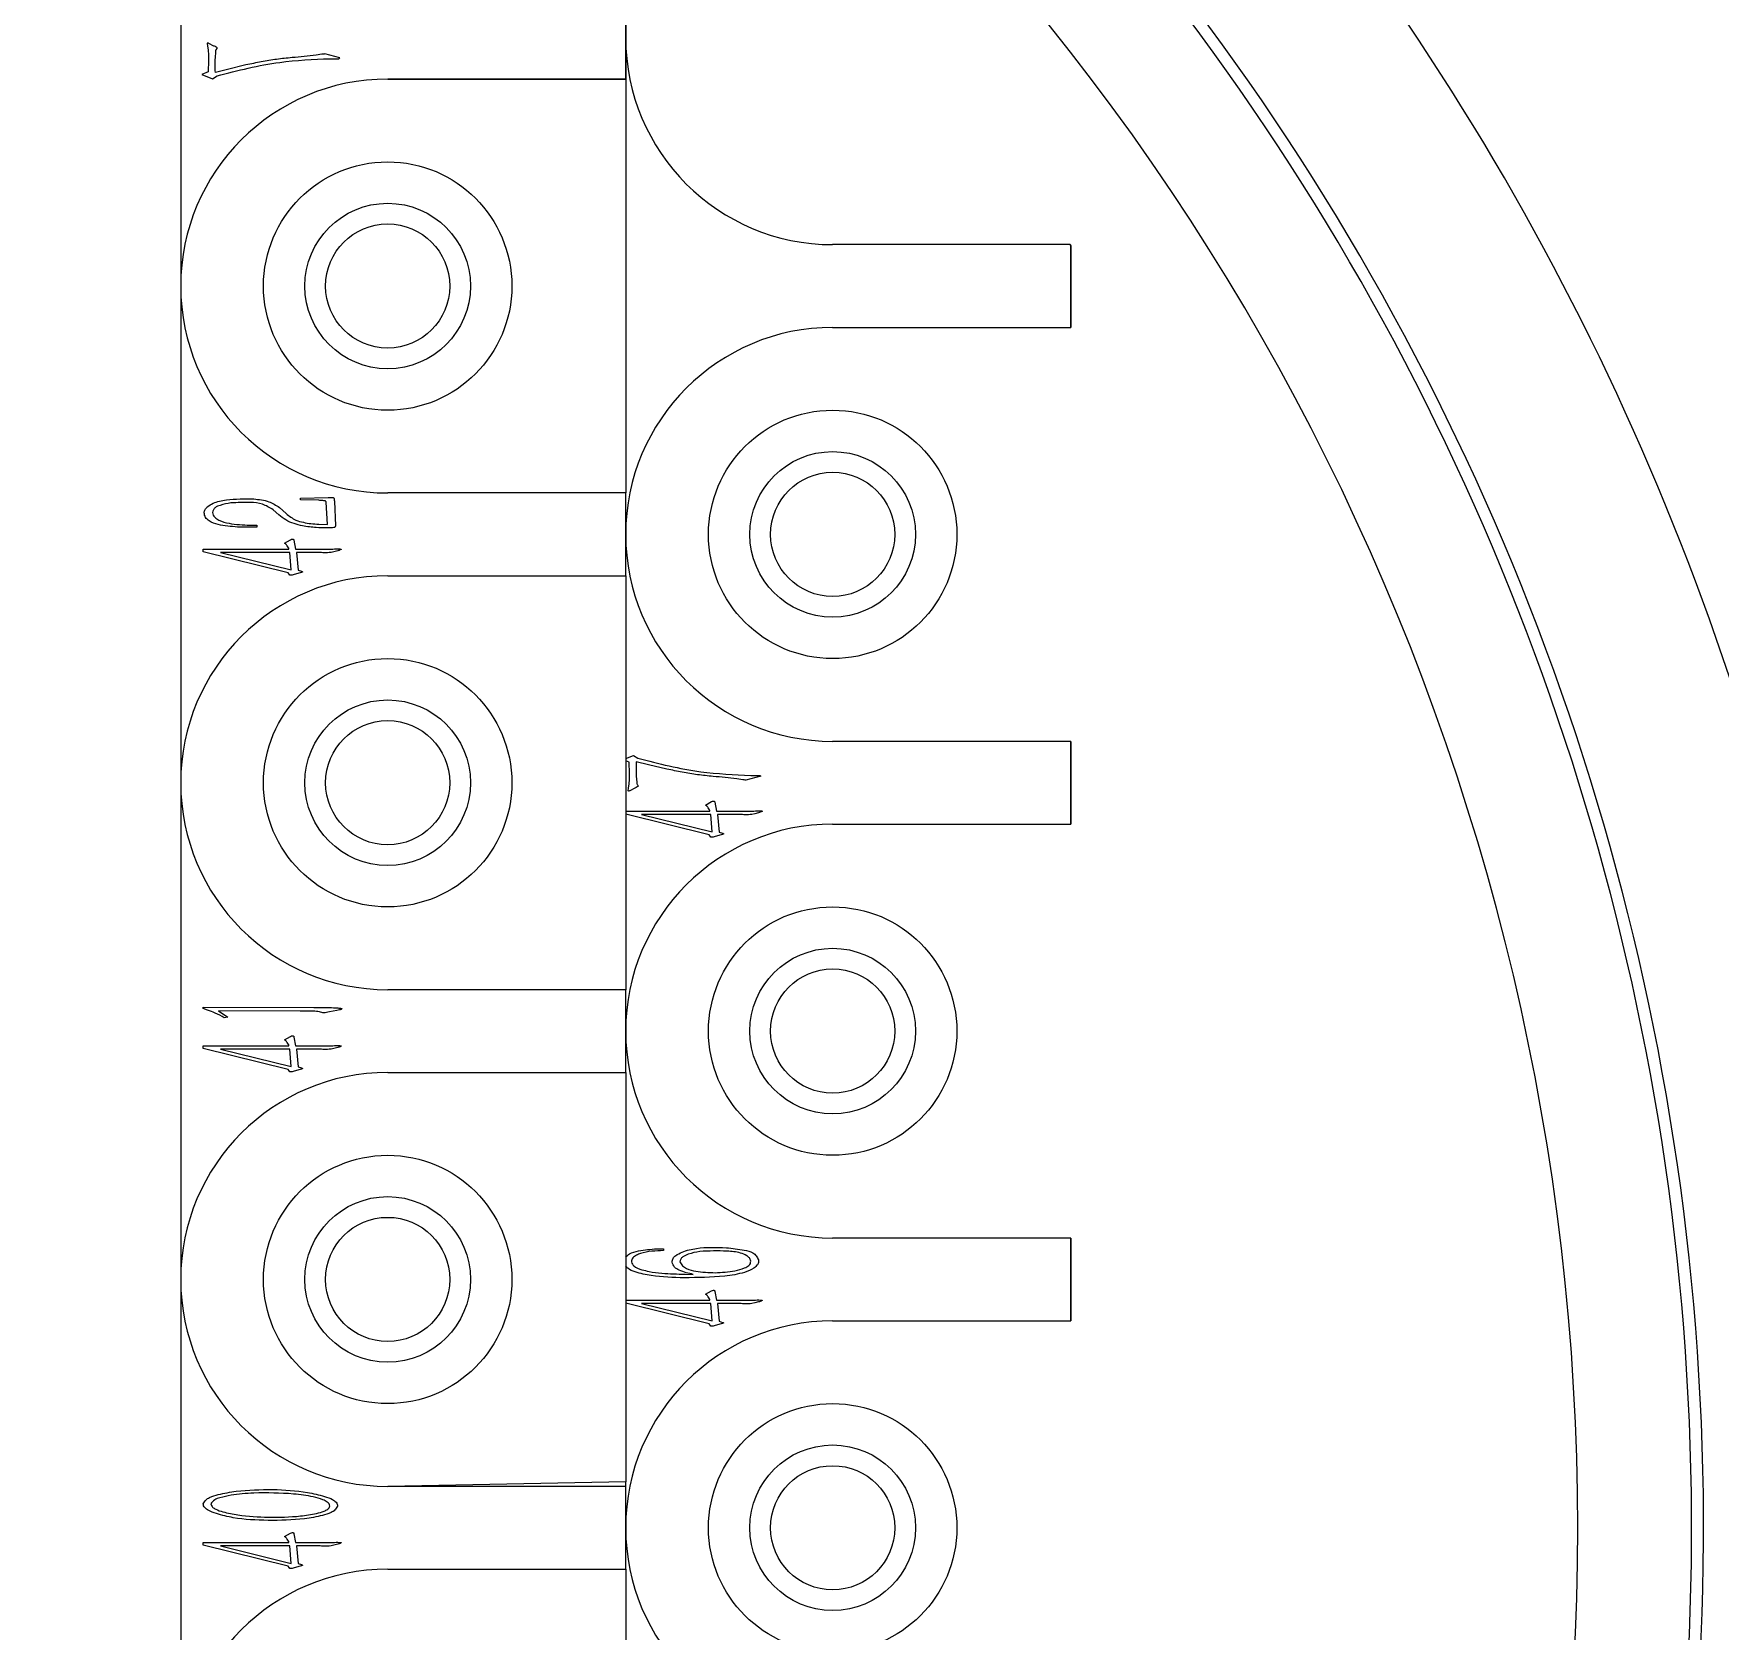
# Model space of a CAD drawing. Header units: millimetres. Extents: x 6533 to 7793, y 6972 to 7863.
# Drawn here: x 7496.5 to 7537.25, y 7525.79 to 7564.39 of the extents above; entities that cross this region are included whole.
import ezdxf

# ---------------------------------------------------------------- set-up
doc = ezdxf.new("R2010")
doc.units = ezdxf.units.MM
doc.layers.add('标注', color=3, linetype='Continuous', lineweight=13)

msp = doc.modelspace()

# ---------------------------------------------------------------- linework, layer by layer
at = {"color": 7, "linetype": 'Continuous', "lineweight": 25}
for p, q in [((7510.805, 7565.292), (7510.805, 7563.292)), ((7510.805, 7563.292), (7510.805, 7565.292)), ((7500.695, 7564.154), (7500.706, 7564.094)), ((7500.706, 7564.094), (7500.716, 7563.989)), ((7500.857, 7564.091), (7500.736, 7564.154)), ((7500.912, 7564.001), (7500.933, 7564.031)), ((7500.726, 7563.737), (7500.716, 7563.469)), ((7500.892, 7563.802), (7500.902, 7563.947)), ((7501.632, 7563.635), (7501.184, 7563.526)), ((7503.465, 7563.89), (7503.324, 7563.866)), ((7503.897, 7563.806), (7503.54, 7563.902)), ((7503.661, 7563.784), (7503.877, 7563.784)), ((7503.877, 7563.784), (7503.897, 7563.806)), ((7500.716, 7563.469), (7500.565, 7563.406)), ((7500.565, 7563.406), (7500.821, 7563.301)), ((7500.821, 7563.301), (7500.933, 7563.373)), ((7501.184, 7563.526), (7500.892, 7563.454)), ((7510.805, 7563.292), (7505.055, 7563.292)), ((7505.055, 7563.292), (7510.805, 7563.292)), ((7510.805, 7563.292), (7510.805, 7553.292)), ((7521.543, 7559.292), (7515.805, 7559.292)), ((7521.555, 7559.275), (7521.555, 7557.292)), ((7521.555, 7557.292), (7521.555, 7559.273)), ((7515.805, 7557.292), (7521.555, 7557.292)), ((7502.951, 7553.168), (7503.615, 7553.183)), ((7502.951, 7553.126), (7502.951, 7553.168)), ((7503.389, 7553.115), (7502.951, 7553.126)), ((7503.6, 7552.531), (7503.57, 7553.069)), ((7503.767, 7553.093), (7503.792, 7552.496)), ((7510.805, 7553.292), (7505.055, 7553.292)), ((7510.805, 7551.292), (7510.805, 7553.292)), ((7502.423, 7552.762), (7502.291, 7552.886)), ((7502.443, 7552.943), (7502.599, 7552.796)), ((7501.728, 7552.516), (7501.894, 7552.513)), ((7501.894, 7552.513), (7501.894, 7552.469)), ((7502.564, 7552.079), (7502.709, 7552.164)), ((7502.79, 7552.149), (7502.83, 7551.938)), ((7503.389, 7552.537), (7503.6, 7552.531)), ((7500.595, 7551.872), (7500.595, 7551.938)), ((7500.595, 7551.938), (7502.669, 7551.938)), ((7502.649, 7551.365), (7500.595, 7551.872)), ((7501.018, 7551.857), (7502.725, 7551.433)), ((7502.689, 7551.857), (7501.018, 7551.857)), ((7502.593, 7552.058), (7502.564, 7552.079)), ((7502.659, 7551.968), (7502.629, 7552.014)), ((7502.725, 7551.433), (7502.689, 7551.857)), ((7502.83, 7551.938), (7503.732, 7551.938)), ((7503.389, 7551.857), (7502.855, 7551.854)), ((7502.855, 7551.854), (7502.895, 7551.431)), ((7503.756, 7551.869), (7503.686, 7551.854)), ((7503.847, 7551.897), (7503.756, 7551.869)), ((7502.679, 7551.331), (7502.649, 7551.365)), ((7502.689, 7551.307), (7502.679, 7551.331)), ((7502.966, 7551.371), (7502.775, 7551.313)), ((7502.895, 7551.431), (7502.971, 7551.401)), ((7505.055, 7551.292), (7510.805, 7551.292)), ((7510.805, 7551.292), (7510.805, 7541.292)), ((7521.555, 7547.292), (7515.805, 7547.292)), ((7521.555, 7547.292), (7521.555, 7545.292)), ((7521.555, 7545.292), (7521.555, 7547.292)), ((7510.805, 7546.877), (7510.991, 7546.953)), ((7510.991, 7546.953), (7511.102, 7546.882)), ((7510.885, 7546.785), (7510.805, 7546.819)), ((7510.896, 7546.518), (7510.885, 7546.785)), ((7511.354, 7546.728), (7511.062, 7546.8)), ((7511.062, 7546.452), (7511.072, 7546.307)), ((7511.802, 7546.62), (7511.354, 7546.728)), ((7514.067, 7546.448), (7513.71, 7546.353)), ((7513.831, 7546.47), (7514.047, 7546.47)), ((7514.047, 7546.47), (7514.067, 7546.448)), ((7510.865, 7546.1), (7510.876, 7546.16)), ((7510.876, 7546.16), (7510.885, 7546.266)), ((7511.026, 7546.163), (7510.906, 7546.1)), ((7511.082, 7546.254), (7511.102, 7546.223)), ((7513.634, 7546.365), (7513.493, 7546.389)), ((7512.733, 7545.75), (7512.879, 7545.835)), ((7512.763, 7545.729), (7512.733, 7545.75)), ((7512.829, 7545.639), (7512.798, 7545.685)), ((7512.959, 7545.82), (7513, 7545.609)), ((7510.805, 7545.609), (7512.839, 7545.609)), ((7512.818, 7545.036), (7510.805, 7545.533)), ((7511.187, 7545.528), (7512.895, 7545.104)), ((7512.859, 7545.528), (7511.187, 7545.528)), ((7512.895, 7545.104), (7512.859, 7545.528)), ((7513, 7545.609), (7513.901, 7545.609)), ((7513.559, 7545.528), (7513.025, 7545.525)), ((7513.025, 7545.525), (7513.065, 7545.101)), ((7513.926, 7545.54), (7513.856, 7545.525)), ((7514.017, 7545.568), (7513.926, 7545.54)), ((7515.805, 7545.292), (7521.555, 7545.292)), ((7512.849, 7545.002), (7512.818, 7545.036)), ((7512.859, 7544.978), (7512.849, 7545.002)), ((7513.136, 7545.042), (7512.945, 7544.984)), ((7513.065, 7545.101), (7513.141, 7545.072)), ((7510.805, 7541.292), (7505.055, 7541.292)), ((7510.805, 7539.292), (7510.805, 7541.292)), ((7500.595, 7540.835), (7500.595, 7540.868)), ((7500.595, 7540.868), (7503.268, 7540.865)), ((7500.706, 7540.799), (7500.595, 7540.835)), ((7502.941, 7540.777), (7500.968, 7540.781)), ((7500.968, 7540.781), (7501.194, 7540.625)), ((7503.827, 7540.79), (7503.646, 7540.757)), ((7503.893, 7540.805), (7503.827, 7540.79)), ((7501.194, 7540.625), (7501.109, 7540.613)), ((7500.595, 7539.872), (7500.595, 7539.938)), ((7500.595, 7539.938), (7502.669, 7539.938)), ((7502.564, 7540.079), (7502.709, 7540.164)), ((7502.593, 7540.058), (7502.564, 7540.079)), ((7502.659, 7539.968), (7502.629, 7540.014)), ((7502.79, 7540.149), (7502.83, 7539.938)), ((7502.83, 7539.938), (7503.732, 7539.938)), ((7502.649, 7539.365), (7500.595, 7539.872)), ((7501.018, 7539.857), (7502.725, 7539.433)), ((7502.689, 7539.857), (7501.018, 7539.857)), ((7502.725, 7539.433), (7502.689, 7539.857)), ((7503.389, 7539.857), (7502.855, 7539.854)), ((7502.855, 7539.854), (7502.895, 7539.431)), ((7503.756, 7539.869), (7503.686, 7539.854)), ((7503.847, 7539.897), (7503.756, 7539.869)), ((7502.679, 7539.331), (7502.649, 7539.365)), ((7502.689, 7539.307), (7502.679, 7539.331)), ((7502.966, 7539.371), (7502.775, 7539.313)), ((7502.895, 7539.431), (7502.971, 7539.401)), ((7505.055, 7539.292), (7510.805, 7539.292)), ((7510.805, 7539.292), (7510.805, 7529.399)), ((7511.56, 7535.031), (7511.721, 7535.031)), ((7511.721, 7535.031), (7511.721, 7534.99)), ((7521.555, 7535.292), (7515.805, 7535.292)), ((7521.555, 7535.292), (7521.555, 7533.292)), ((7521.555, 7533.292), (7521.555, 7535.292)), ((7512.24, 7534.418), (7512.436, 7534.415)), ((7512.733, 7533.934), (7512.879, 7534.018)), ((7512.763, 7533.913), (7512.733, 7533.934)), ((7512.829, 7533.822), (7512.798, 7533.868)), ((7512.959, 7534.003), (7513, 7533.793)), ((7510.805, 7533.793), (7512.839, 7533.793)), ((7512.818, 7533.219), (7510.805, 7533.716)), ((7511.187, 7533.711), (7512.895, 7533.288)), ((7512.859, 7533.711), (7511.187, 7533.711)), ((7512.895, 7533.288), (7512.859, 7533.711)), ((7513, 7533.793), (7513.901, 7533.793)), ((7513.559, 7533.711), (7513.025, 7533.708)), ((7513.025, 7533.708), (7513.065, 7533.285)), ((7513.926, 7533.723), (7513.856, 7533.708)), ((7514.017, 7533.751), (7513.926, 7533.723)), ((7512.849, 7533.186), (7512.818, 7533.219)), ((7512.859, 7533.162), (7512.849, 7533.186)), ((7513.136, 7533.225), (7512.945, 7533.168)), ((7513.065, 7533.285), (7513.141, 7533.255)), ((7515.805, 7533.292), (7521.555, 7533.292)), ((7510.805, 7529.399), (7505.055, 7529.292)), ((7510.805, 7529.292), (7510.805, 7529.399)), ((7510.805, 7529.292), (7505.055, 7529.292)), ((7510.805, 7527.292), (7510.805, 7529.292)), ((7502.564, 7528.079), (7502.709, 7528.164)), ((7502.79, 7528.149), (7502.83, 7527.938)), ((7500.595, 7527.872), (7500.595, 7527.938)), ((7500.595, 7527.938), (7502.669, 7527.938)), ((7502.649, 7527.365), (7500.595, 7527.872)), ((7501.018, 7527.857), (7502.725, 7527.433)), ((7502.689, 7527.857), (7501.018, 7527.857)), ((7502.593, 7528.058), (7502.564, 7528.079)), ((7502.659, 7527.968), (7502.629, 7528.014)), ((7502.725, 7527.433), (7502.689, 7527.857)), ((7502.83, 7527.938), (7503.732, 7527.938)), ((7503.389, 7527.857), (7502.855, 7527.854)), ((7502.855, 7527.854), (7502.895, 7527.431)), ((7503.756, 7527.869), (7503.686, 7527.854)), ((7503.847, 7527.897), (7503.756, 7527.869)), ((7502.679, 7527.331), (7502.649, 7527.365)), ((7502.689, 7527.307), (7502.679, 7527.331)), ((7502.966, 7527.371), (7502.775, 7527.313)), ((7502.895, 7527.431), (7502.971, 7527.401)), ((7505.055, 7527.292), (7510.805, 7527.292)), ((7510.805, 7527.292), (7510.805, 7517.292))]:
    msp.add_line(p, q, dxfattribs=at)
at = {"color": 7, "linetype": 'Continuous', "lineweight": 25, "flags": 128}
for points in [[(7521.555, 7559.273), (7521.553, 7559.275), (7521.552, 7559.278), (7521.55, 7559.28), (7521.549, 7559.282), (7521.547, 7559.285), (7521.546, 7559.287), (7521.544, 7559.289), (7521.543, 7559.292)], [(7521.544, 7559.292), (7521.545, 7559.29), (7521.547, 7559.288), (7521.548, 7559.286), (7521.55, 7559.284), (7521.551, 7559.282), (7521.552, 7559.279), (7521.554, 7559.277), (7521.555, 7559.275)]]:
    msp.add_lwpolyline(points, dxfattribs=at)
at = {"color": 7, "linetype": 'Continuous', "lineweight": 25}
for centre, radius in [((7505.055, 7558.292), 3), ((7505.055, 7558.292), 2), ((7505.055, 7558.292), 1.5), ((7515.805, 7552.292), 3), ((7515.805, 7552.292), 2), ((7515.805, 7552.292), 1.5), ((7505.055, 7546.292), 3), ((7505.055, 7546.292), 2), ((7505.055, 7546.292), 1.5), ((7515.805, 7540.292), 3), ((7515.805, 7540.292), 2), ((7515.805, 7540.292), 1.5), ((7505.055, 7534.292), 3), ((7505.055, 7534.292), 2), ((7505.055, 7534.292), 1.5), ((7515.805, 7528.292), 3), ((7515.805, 7528.292), 2), ((7515.805, 7528.292), 1.5)]:
    msp.add_circle(centre, radius, dxfattribs=at)
for centre, radius, start, end in [((7475.807, 7527.428), 71.5, 68.96438, 289.26974), ((7475.807, 7527.428), 68.5, 68.59564, 289.98816), ((7475.807, 7527.428), 68.5, 68.59564, 289.98816), ((7475.805, 7528.292), 61.039, 292.37228, 67.0074), ((7475.805, 7528.292), 60.75, 292.48384, 66.95752), ((7475.805, 7528.292), 58, 307.11726, 52.88274), ((7475.805, 7528.292), 65, 17.13062, 44.8267), ((7515.805, 7564.292), 5, 180, 270), ((7505.055, 7558.292), 5, 90, 180), ((7505.055, 7558.292), 5, 180, 270), ((7515.805, 7552.292), 5, 90, 180), ((7515.805, 7552.292), 5, 180, 270), ((7505.055, 7546.292), 5, 90, 180), ((7505.055, 7546.292), 5, 180, 270), ((7515.805, 7540.292), 5, 90, 180), ((7515.805, 7540.292), 5, 180, 270), ((7505.055, 7534.292), 5, 90, 180), ((7505.055, 7534.292), 5, 180, 270), ((7515.805, 7528.292), 5, 90, 180), ((7515.805, 7528.292), 5, 180, 270), ((7505.055, 7522.292), 5, 90, 180)]:
    msp.add_arc(centre, radius, start, end, dxfattribs=at)
for points, knots in [([(7500.736, 7564.154), (7500.729, 7564.157), (7500.72, 7564.161), (7500.709, 7564.164), (7500.703, 7564.163), (7500.699, 7564.159), (7500.696, 7564.156), (7500.695, 7564.154)], [0, 0, 0, 0, 0.50038, 0.624795, 0.750128, 0.873614, 1, 1, 1, 1]), ([(7500.716, 7563.989), (7500.721, 7563.942), (7500.731, 7563.858), (7500.728, 7563.774), (7500.726, 7563.737)], [0, 0, 0, 0, 0.56009, 1, 1, 1, 1]), ([(7500.933, 7564.049), (7500.919, 7564.059), (7500.896, 7564.076), (7500.868, 7564.086), (7500.857, 7564.091)], [0, 0, 0, 0, 0.557981, 1, 1, 1, 1]), ([(7500.902, 7563.947), (7500.902, 7563.958), (7500.902, 7563.976), (7500.909, 7563.993), (7500.912, 7564.001)], [0, 0, 0, 0, 0.560164, 1, 1, 1, 1]), ([(7500.933, 7564.031), (7500.934, 7564.035), (7500.936, 7564.041), (7500.934, 7564.047), (7500.933, 7564.049)], [0, 0, 0, 0, 0.561117, 1, 1, 1, 1]), ([(7500.892, 7563.454), (7500.891, 7563.519), (7500.888, 7563.635), (7500.891, 7563.751), (7500.892, 7563.802)], [0, 0, 0, 0, 0.560066, 1, 1, 1, 1]), ([(7500.933, 7563.373), (7501.435, 7563.5), (7502.331, 7563.727), (7503.254, 7563.767), (7503.661, 7563.784)], [0, 0, 0, 0, 0.560047, 1, 1, 1, 1]), ([(7503.324, 7563.866), (7503.131, 7563.847), (7502.813, 7563.817), (7502.371, 7563.772), (7502.001, 7563.709), (7501.755, 7563.659), (7501.632, 7563.635)], [0, 0, 0, 0, 0.340014, 0.560002, 0.780004, 1, 1, 1, 1]), ([(7503.54, 7563.902), (7503.526, 7563.899), (7503.501, 7563.894), (7503.476, 7563.891), (7503.465, 7563.89)], [0, 0, 0, 0, 0.560066, 1, 1, 1, 1]), ([(7500.62, 7552.814), (7500.627, 7552.841), (7500.639, 7552.895), (7500.716, 7552.978), (7500.884, 7553.077), (7501.268, 7553.156), (7501.598, 7553.151), (7501.819, 7553.147)], [0, 0, 0, 0, 0.062154, 0.124652, 0.249535, 0.499502, 1, 1, 1, 1]), ([(7501.27, 7553.051), (7501.182, 7553.036), (7501.05, 7553.013), (7500.902, 7552.955), (7500.839, 7552.887), (7500.831, 7552.842), (7500.827, 7552.82)], [0, 0, 0, 0, 0.500509, 0.749793, 0.875364, 1, 1, 1, 1]), ([(7502.291, 7552.886), (7502.207, 7552.938), (7502.037, 7553.042), (7501.678, 7553.075), (7501.425, 7553.06), (7501.27, 7553.051)], [0, 0, 0, 0, 0.277288, 0.55848, 1, 1, 1, 1]), ([(7501.819, 7553.147), (7501.945, 7553.136), (7502.169, 7553.115), (7502.359, 7552.995), (7502.443, 7552.943)], [0, 0, 0, 0, 0.561518, 1, 1, 1, 1]), ([(7503.57, 7553.069), (7503.57, 7553.073), (7503.568, 7553.081), (7503.561, 7553.092), (7503.55, 7553.099), (7503.526, 7553.104), (7503.472, 7553.108), (7503.422, 7553.112), (7503.389, 7553.115)], [0, 0, 0, 0, 0.064235, 0.124513, 0.187965, 0.251633, 0.500903, 1, 1, 1, 1]), ([(7503.615, 7553.183), (7503.653, 7553.185), (7503.695, 7553.188), (7503.74, 7553.181), (7503.754, 7553.176), (7503.761, 7553.162), (7503.765, 7553.135), (7503.766, 7553.112), (7503.767, 7553.093)], [0, 0, 0, 0, 0.499571, 0.563099, 0.624648, 0.686875, 0.750149, 1, 1, 1, 1]), ([(7501.426, 7552.469), (7501.268, 7552.481), (7501.032, 7552.5), (7500.769, 7552.589), (7500.644, 7552.696), (7500.628, 7552.775), (7500.62, 7552.814)], [0, 0, 0, 0, 0.500688, 0.751241, 0.875485, 1, 1, 1, 1]), ([(7500.827, 7552.82), (7500.828, 7552.798), (7500.832, 7552.756), (7500.889, 7552.689), (7501.014, 7552.608), (7501.305, 7552.533), (7501.559, 7552.523), (7501.728, 7552.516)], [0, 0, 0, 0, 0.062062, 0.124475, 0.24941, 0.499361, 1, 1, 1, 1]), ([(7503.329, 7552.456), (7503.219, 7552.465), (7503.037, 7552.481), (7502.792, 7552.547), (7502.593, 7552.632), (7502.48, 7552.719), (7502.423, 7552.762)], [0, 0, 0, 0, 0.340155, 0.560065, 0.78005, 1, 1, 1, 1]), ([(7502.599, 7552.796), (7502.675, 7552.736), (7502.801, 7552.637), (7503.018, 7552.582), (7503.202, 7552.549), (7503.327, 7552.541), (7503.389, 7552.537)], [0, 0, 0, 0, 0.33889, 0.559246, 0.779658, 1, 1, 1, 1]), ([(7501.894, 7552.469), (7501.806, 7552.465), (7501.65, 7552.46), (7501.494, 7552.466), (7501.426, 7552.469)], [0, 0, 0, 0, 0.559989, 1, 1, 1, 1]), ([(7502.709, 7552.164), (7502.725, 7552.171), (7502.744, 7552.18), (7502.769, 7552.175), (7502.781, 7552.172), (7502.789, 7552.161), (7502.789, 7552.153), (7502.79, 7552.149)], [0, 0, 0, 0, 0.499338, 0.623993, 0.75088, 0.874587, 1, 1, 1, 1]), ([(7503.792, 7552.496), (7503.792, 7552.49), (7503.791, 7552.48), (7503.779, 7552.462), (7503.743, 7552.454), (7503.673, 7552.446), (7503.53, 7552.447), (7503.409, 7552.452), (7503.329, 7552.456)], [0, 0, 0, 0, 0.032129, 0.06173, 0.125791, 0.250403, 0.500247, 1, 1, 1, 1]), ([(7502.629, 7552.014), (7502.623, 7552.023), (7502.613, 7552.039), (7502.6, 7552.053), (7502.593, 7552.058)], [0, 0, 0, 0, 0.560753, 1, 1, 1, 1]), ([(7502.669, 7551.938), (7502.669, 7551.945), (7502.669, 7551.956), (7502.662, 7551.964), (7502.659, 7551.968)], [0, 0, 0, 0, 0.560081, 1, 1, 1, 1]), ([(7503.686, 7551.854), (7503.631, 7551.85), (7503.532, 7551.844), (7503.433, 7551.853), (7503.389, 7551.857)], [0, 0, 0, 0, 0.556582, 1, 1, 1, 1]), ([(7503.732, 7551.938), (7503.785, 7551.941), (7503.845, 7551.944), (7503.911, 7551.938), (7503.926, 7551.939), (7503.933, 7551.936), (7503.935, 7551.933), (7503.935, 7551.931), (7503.935, 7551.929), (7503.934, 7551.927), (7503.933, 7551.926)], [0, 0, 0, 0, 0.749204, 0.853056, 0.936749, 0.952232, 0.968682, 0.976541, 0.983992, 1, 1, 1, 1]), ([(7503.933, 7551.926), (7503.918, 7551.919), (7503.89, 7551.905), (7503.86, 7551.899), (7503.847, 7551.897)], [0, 0, 0, 0, 0.557868, 1, 1, 1, 1]), ([(7502.971, 7551.401), (7502.976, 7551.4), (7502.985, 7551.398), (7502.994, 7551.392), (7502.998, 7551.389), (7502.999, 7551.387), (7502.999, 7551.386), (7502.999, 7551.385), (7502.999, 7551.384), (7502.997, 7551.382), (7502.993, 7551.381), (7502.987, 7551.378), (7502.978, 7551.375), (7502.971, 7551.372), (7502.966, 7551.371)], [0, 0, 0, 0, 0.238617, 0.378271, 0.444699, 0.458009, 0.469885, 0.480903, 0.492112, 0.529873, 0.578504, 0.663588, 0.798868, 1, 1, 1, 1]), ([(7502.775, 7551.313), (7502.759, 7551.31), (7502.73, 7551.303), (7502.702, 7551.306), (7502.689, 7551.307)], [0, 0, 0, 0, 0.560911, 1, 1, 1, 1]), ([(7511.102, 7546.882), (7511.605, 7546.754), (7512.501, 7546.527), (7513.424, 7546.488), (7513.831, 7546.47)], [0, 0, 0, 0, 0.560047, 1, 1, 1, 1]), ([(7510.885, 7546.266), (7510.891, 7546.313), (7510.901, 7546.396), (7510.897, 7546.481), (7510.896, 7546.518)], [0, 0, 0, 0, 0.56009, 1, 1, 1, 1]), ([(7511.062, 7546.8), (7511.061, 7546.735), (7511.058, 7546.619), (7511.061, 7546.503), (7511.062, 7546.452)], [0, 0, 0, 0, 0.560066, 1, 1, 1, 1]), ([(7513.493, 7546.389), (7513.301, 7546.407), (7512.983, 7546.438), (7512.541, 7546.482), (7512.17, 7546.545), (7511.925, 7546.595), (7511.802, 7546.62)], [0, 0, 0, 0, 0.340014, 0.560002, 0.780004, 1, 1, 1, 1]), ([(7510.906, 7546.1), (7510.899, 7546.097), (7510.89, 7546.093), (7510.879, 7546.091), (7510.873, 7546.092), (7510.868, 7546.095), (7510.866, 7546.098), (7510.865, 7546.1)], [0, 0, 0, 0, 0.50038, 0.624795, 0.750128, 0.873614, 1, 1, 1, 1]), ([(7511.102, 7546.205), (7511.089, 7546.196), (7511.065, 7546.179), (7511.038, 7546.168), (7511.026, 7546.163)], [0, 0, 0, 0, 0.557981, 1, 1, 1, 1]), ([(7511.072, 7546.307), (7511.072, 7546.297), (7511.072, 7546.278), (7511.079, 7546.261), (7511.082, 7546.254)], [0, 0, 0, 0, 0.560164, 1, 1, 1, 1]), ([(7511.102, 7546.223), (7511.104, 7546.22), (7511.106, 7546.214), (7511.103, 7546.208), (7511.102, 7546.205)], [0, 0, 0, 0, 0.561117, 1, 1, 1, 1]), ([(7513.71, 7546.353), (7513.696, 7546.356), (7513.671, 7546.36), (7513.645, 7546.363), (7513.634, 7546.365)], [0, 0, 0, 0, 0.560066, 1, 1, 1, 1]), ([(7512.798, 7545.685), (7512.793, 7545.694), (7512.783, 7545.71), (7512.769, 7545.724), (7512.763, 7545.729)], [0, 0, 0, 0, 0.560753, 1, 1, 1, 1]), ([(7512.839, 7545.609), (7512.839, 7545.616), (7512.838, 7545.627), (7512.832, 7545.635), (7512.829, 7545.639)], [0, 0, 0, 0, 0.560081, 1, 1, 1, 1]), ([(7512.879, 7545.835), (7512.895, 7545.842), (7512.914, 7545.851), (7512.938, 7545.846), (7512.951, 7545.843), (7512.958, 7545.832), (7512.959, 7545.824), (7512.959, 7545.82)], [0, 0, 0, 0, 0.499338, 0.623993, 0.75088, 0.874587, 1, 1, 1, 1]), ([(7513.856, 7545.525), (7513.801, 7545.521), (7513.702, 7545.515), (7513.603, 7545.524), (7513.559, 7545.528)], [0, 0, 0, 0, 0.556582, 1, 1, 1, 1]), ([(7513.901, 7545.609), (7513.955, 7545.612), (7514.015, 7545.615), (7514.081, 7545.609), (7514.095, 7545.61), (7514.103, 7545.606), (7514.105, 7545.604), (7514.105, 7545.602), (7514.105, 7545.6), (7514.103, 7545.598), (7514.103, 7545.597)], [0, 0, 0, 0, 0.749204, 0.853056, 0.936749, 0.952232, 0.968682, 0.976541, 0.983992, 1, 1, 1, 1]), ([(7514.103, 7545.597), (7514.087, 7545.59), (7514.06, 7545.576), (7514.03, 7545.57), (7514.017, 7545.568)], [0, 0, 0, 0, 0.557868, 1, 1, 1, 1]), ([(7512.945, 7544.984), (7512.929, 7544.98), (7512.9, 7544.974), (7512.871, 7544.977), (7512.859, 7544.978)], [0, 0, 0, 0, 0.560911, 1, 1, 1, 1]), ([(7513.141, 7545.072), (7513.146, 7545.07), (7513.155, 7545.069), (7513.164, 7545.063), (7513.168, 7545.06), (7513.169, 7545.058), (7513.169, 7545.057), (7513.169, 7545.056), (7513.168, 7545.055), (7513.167, 7545.053), (7513.163, 7545.051), (7513.157, 7545.049), (7513.148, 7545.046), (7513.141, 7545.043), (7513.136, 7545.042)], [0, 0, 0, 0, 0.238617, 0.378271, 0.444699, 0.458009, 0.469885, 0.480903, 0.492112, 0.529873, 0.578504, 0.663588, 0.798868, 1, 1, 1, 1]), ([(7501.109, 7540.613), (7501.036, 7540.653), (7500.907, 7540.726), (7500.767, 7540.777), (7500.706, 7540.799)], [0, 0, 0, 0, 0.559902, 1, 1, 1, 1]), ([(7503.646, 7540.757), (7503.601, 7540.744), (7503.522, 7540.721), (7503.393, 7540.763), (7503.254, 7540.774), (7503.097, 7540.777), (7502.993, 7540.777), (7502.941, 7540.777)], [0, 0, 0, 0, 0.189866, 0.339588, 0.559671, 0.779824, 1, 1, 1, 1]), ([(7503.268, 7540.865), (7503.383, 7540.864), (7503.556, 7540.863), (7503.757, 7540.856), (7503.857, 7540.85), (7503.906, 7540.845), (7503.928, 7540.84), (7503.939, 7540.838), (7503.945, 7540.836), (7503.948, 7540.834), (7503.949, 7540.83), (7503.948, 7540.828), (7503.948, 7540.826)], [0, 0, 0, 0, 0.499582, 0.749249, 0.874313, 0.936207, 0.962078, 0.975536, 0.985216, 0.98857, 0.991868, 1, 1, 1, 1]), ([(7503.948, 7540.826), (7503.938, 7540.82), (7503.921, 7540.809), (7503.901, 7540.806), (7503.893, 7540.805)], [0, 0, 0, 0, 0.557445, 1, 1, 1, 1]), ([(7502.629, 7540.014), (7502.623, 7540.023), (7502.613, 7540.039), (7502.6, 7540.053), (7502.593, 7540.058)], [0, 0, 0, 0, 0.560753, 1, 1, 1, 1]), ([(7502.669, 7539.938), (7502.669, 7539.945), (7502.669, 7539.956), (7502.662, 7539.964), (7502.659, 7539.968)], [0, 0, 0, 0, 0.560081, 1, 1, 1, 1]), ([(7502.709, 7540.164), (7502.725, 7540.171), (7502.744, 7540.18), (7502.769, 7540.175), (7502.781, 7540.172), (7502.789, 7540.161), (7502.789, 7540.153), (7502.79, 7540.149)], [0, 0, 0, 0, 0.499338, 0.623993, 0.75088, 0.874587, 1, 1, 1, 1]), ([(7503.732, 7539.938), (7503.785, 7539.941), (7503.845, 7539.944), (7503.911, 7539.938), (7503.926, 7539.939), (7503.933, 7539.936), (7503.935, 7539.933), (7503.935, 7539.931), (7503.935, 7539.929), (7503.934, 7539.927), (7503.933, 7539.926)], [0, 0, 0, 0, 0.749204, 0.853056, 0.936749, 0.952232, 0.968682, 0.976541, 0.983992, 1, 1, 1, 1]), ([(7503.933, 7539.926), (7503.918, 7539.919), (7503.89, 7539.905), (7503.86, 7539.899), (7503.847, 7539.897)], [0, 0, 0, 0, 0.557868, 1, 1, 1, 1]), ([(7503.686, 7539.854), (7503.631, 7539.85), (7503.532, 7539.844), (7503.433, 7539.853), (7503.389, 7539.857)], [0, 0, 0, 0, 0.556582, 1, 1, 1, 1]), ([(7502.775, 7539.313), (7502.759, 7539.31), (7502.73, 7539.303), (7502.702, 7539.306), (7502.689, 7539.307)], [0, 0, 0, 0, 0.560911, 1, 1, 1, 1]), ([(7502.971, 7539.401), (7502.976, 7539.4), (7502.985, 7539.398), (7502.994, 7539.392), (7502.998, 7539.389), (7502.999, 7539.387), (7502.999, 7539.386), (7502.999, 7539.385), (7502.999, 7539.384), (7502.997, 7539.382), (7502.993, 7539.381), (7502.987, 7539.378), (7502.978, 7539.375), (7502.971, 7539.372), (7502.966, 7539.371)], [0, 0, 0, 0, 0.238617, 0.378271, 0.444699, 0.458009, 0.469885, 0.480903, 0.492112, 0.529873, 0.578504, 0.663588, 0.798868, 1, 1, 1, 1]), ([(7510.805, 7534.833), (7510.835, 7534.86), (7510.921, 7534.937), (7511.186, 7535.007), (7511.411, 7535.021), (7511.56, 7535.031)], [0, 0, 0, 0, 0.149453, 0.432509, 1, 1, 1, 1]), ([(7511.928, 7534.713), (7511.932, 7534.743), (7511.94, 7534.805), (7512.032, 7534.89), (7512.22, 7534.982), (7512.634, 7535.082), (7512.996, 7535.068), (7513.237, 7535.058)], [0, 0, 0, 0, 0.062174, 0.124614, 0.249498, 0.499578, 1, 1, 1, 1]), ([(7513.237, 7535.058), (7513.381, 7535.042), (7513.597, 7535.018), (7513.851, 7534.96), (7513.966, 7534.864), (7513.996, 7534.798), (7514.012, 7534.764)], [0, 0, 0, 0, 0.501293, 0.751148, 0.87589, 1, 1, 1, 1]), ([(7511.721, 7534.99), (7511.531, 7534.982), (7511.305, 7534.973), (7511.062, 7534.881), (7510.987, 7534.83), (7510.948, 7534.769), (7510.946, 7534.714), (7510.963, 7534.663), (7511.034, 7534.578), (7511.185, 7534.529), (7511.412, 7534.47), (7511.762, 7534.429), (7512.053, 7534.423), (7512.24, 7534.418)], [0, 0, 0, 0, 0.249887, 0.296799, 0.3435, 0.366881, 0.390238, 0.413626, 0.437041, 0.535476, 0.613202, 0.752044, 1, 1, 1, 1]), ([(7512.436, 7534.415), (7512.322, 7534.44), (7512.164, 7534.473), (7511.974, 7534.58), (7511.943, 7534.669), (7511.928, 7534.713)], [0, 0, 0, 0, 0.562322, 0.783049, 1, 1, 1, 1]), ([(7512.597, 7534.969), (7512.502, 7534.95), (7512.358, 7534.921), (7512.203, 7534.854), (7512.126, 7534.789), (7512.118, 7534.74), (7512.114, 7534.716)], [0, 0, 0, 0, 0.501456, 0.751823, 0.876767, 1, 1, 1, 1]), ([(7512.114, 7534.716), (7512.132, 7534.681), (7512.169, 7534.612), (7512.311, 7534.536), (7512.573, 7534.464), (7512.808, 7534.459), (7512.965, 7534.455)], [0, 0, 0, 0, 0.123024, 0.248438, 0.498626, 1, 1, 1, 1]), ([(7514.012, 7534.764), (7514.014, 7534.744), (7514.018, 7534.702), (7513.977, 7534.629), (7513.871, 7534.532), (7513.6, 7534.428), (7513.036, 7534.339), (7512.546, 7534.335), (7512.22, 7534.332)], [0, 0, 0, 0, 0.031135, 0.06238, 0.124851, 0.249381, 0.499459, 1, 1, 1, 1]), ([(7513.825, 7534.737), (7513.817, 7534.763), (7513.799, 7534.816), (7513.706, 7534.881), (7513.53, 7534.955), (7513.143, 7534.99), (7512.815, 7534.977), (7512.597, 7534.969)], [0, 0, 0, 0, 0.061751, 0.124212, 0.249183, 0.499399, 1, 1, 1, 1]), ([(7512.965, 7534.455), (7513.126, 7534.463), (7513.368, 7534.475), (7513.642, 7534.548), (7513.768, 7534.611), (7513.824, 7534.675), (7513.825, 7534.716), (7513.825, 7534.737)], [0, 0, 0, 0, 0.500379, 0.750558, 0.875534, 0.937981, 1, 1, 1, 1]), ([(7512.22, 7534.332), (7511.952, 7534.338), (7511.551, 7534.348), (7511.098, 7534.447), (7510.883, 7534.529), (7510.821, 7534.594), (7510.805, 7534.611)], [0, 0, 0, 0, 0.544705, 0.816827, 0.952621, 1, 1, 1, 1]), ([(7512.798, 7533.868), (7512.793, 7533.877), (7512.783, 7533.894), (7512.769, 7533.907), (7512.763, 7533.913)], [0, 0, 0, 0, 0.560753, 1, 1, 1, 1]), ([(7512.839, 7533.793), (7512.839, 7533.799), (7512.838, 7533.81), (7512.832, 7533.819), (7512.829, 7533.822)], [0, 0, 0, 0, 0.560081, 1, 1, 1, 1]), ([(7512.879, 7534.018), (7512.895, 7534.025), (7512.914, 7534.034), (7512.938, 7534.029), (7512.951, 7534.027), (7512.958, 7534.015), (7512.959, 7534.007), (7512.959, 7534.003)], [0, 0, 0, 0, 0.499338, 0.623993, 0.75088, 0.874587, 1, 1, 1, 1]), ([(7513.856, 7533.708), (7513.801, 7533.705), (7513.702, 7533.698), (7513.603, 7533.707), (7513.559, 7533.711)], [0, 0, 0, 0, 0.556582, 1, 1, 1, 1]), ([(7513.901, 7533.793), (7513.955, 7533.795), (7514.015, 7533.798), (7514.081, 7533.792), (7514.095, 7533.793), (7514.103, 7533.79), (7514.105, 7533.787), (7514.105, 7533.785), (7514.105, 7533.783), (7514.103, 7533.782), (7514.103, 7533.781)], [0, 0, 0, 0, 0.749204, 0.853056, 0.936749, 0.952232, 0.968682, 0.976541, 0.983992, 1, 1, 1, 1]), ([(7514.103, 7533.781), (7514.087, 7533.773), (7514.06, 7533.759), (7514.03, 7533.753), (7514.017, 7533.751)], [0, 0, 0, 0, 0.557868, 1, 1, 1, 1]), ([(7512.945, 7533.168), (7512.929, 7533.164), (7512.9, 7533.157), (7512.871, 7533.16), (7512.859, 7533.162)], [0, 0, 0, 0, 0.560911, 1, 1, 1, 1]), ([(7513.141, 7533.255), (7513.146, 7533.254), (7513.155, 7533.252), (7513.164, 7533.246), (7513.168, 7533.243), (7513.169, 7533.241), (7513.169, 7533.24), (7513.169, 7533.24), (7513.168, 7533.238), (7513.167, 7533.237), (7513.163, 7533.235), (7513.157, 7533.233), (7513.148, 7533.229), (7513.141, 7533.227), (7513.136, 7533.225)], [0, 0, 0, 0, 0.238617, 0.378271, 0.444699, 0.458009, 0.469885, 0.480903, 0.492112, 0.529873, 0.578504, 0.663588, 0.798868, 1, 1, 1, 1]), ([(7500.6, 7528.874), (7500.619, 7528.905), (7500.656, 7528.969), (7500.785, 7529.046), (7501.033, 7529.116), (7501.541, 7529.207), (7501.982, 7529.215), (7502.276, 7529.22)], [0, 0, 0, 0, 0.061754, 0.124165, 0.249187, 0.499482, 1, 1, 1, 1]), ([(7501.819, 7529.132), (7501.635, 7529.12), (7501.359, 7529.101), (7501.049, 7529.032), (7500.869, 7528.977), (7500.81, 7528.906), (7500.781, 7528.871)], [0, 0, 0, 0, 0.501438, 0.752192, 0.877444, 1, 1, 1, 1]), ([(7503.661, 7528.817), (7503.656, 7528.836), (7503.645, 7528.876), (7503.581, 7528.929), (7503.454, 7528.987), (7503.181, 7529.062), (7502.623, 7529.137), (7502.14, 7529.134), (7501.819, 7529.132)], [0, 0, 0, 0, 0.030629, 0.061854, 0.124351, 0.24946, 0.499658, 1, 1, 1, 1]), ([(7502.276, 7529.22), (7502.559, 7529.205), (7502.982, 7529.183), (7503.462, 7529.075), (7503.699, 7528.998), (7503.799, 7528.924), (7503.84, 7528.864), (7503.841, 7528.829), (7503.842, 7528.811)], [0, 0, 0, 0, 0.500348, 0.750541, 0.875563, 0.937865, 0.96908, 1, 1, 1, 1]), ([(7502.165, 7528.469), (7501.884, 7528.478), (7501.461, 7528.493), (7500.983, 7528.609), (7500.75, 7528.692), (7500.649, 7528.763), (7500.605, 7528.821), (7500.602, 7528.856), (7500.6, 7528.874)], [0, 0, 0, 0, 0.500392, 0.750451, 0.875514, 0.937729, 0.968986, 1, 1, 1, 1]), ([(7500.781, 7528.871), (7500.793, 7528.842), (7500.818, 7528.785), (7500.93, 7528.723), (7501.133, 7528.656), (7501.56, 7528.574), (7501.929, 7528.557), (7502.176, 7528.546)], [0, 0, 0, 0, 0.061335, 0.123748, 0.2489, 0.49916, 1, 1, 1, 1]), ([(7503.842, 7528.811), (7503.824, 7528.779), (7503.788, 7528.714), (7503.655, 7528.642), (7503.411, 7528.566), (7502.901, 7528.475), (7502.46, 7528.471), (7502.165, 7528.469)], [0, 0, 0, 0, 0.061396, 0.123879, 0.249019, 0.49934, 1, 1, 1, 1]), ([(7502.176, 7528.546), (7502.435, 7528.548), (7502.824, 7528.55), (7503.271, 7528.624), (7503.493, 7528.677), (7503.593, 7528.729), (7503.645, 7528.771), (7503.655, 7528.802), (7503.661, 7528.817)], [0, 0, 0, 0, 0.50023, 0.750442, 0.875474, 0.937946, 0.969177, 1, 1, 1, 1]), ([(7502.709, 7528.164), (7502.725, 7528.171), (7502.744, 7528.18), (7502.769, 7528.175), (7502.781, 7528.172), (7502.789, 7528.161), (7502.789, 7528.153), (7502.79, 7528.149)], [0, 0, 0, 0, 0.499338, 0.623993, 0.75088, 0.874587, 1, 1, 1, 1]), ([(7502.629, 7528.014), (7502.623, 7528.023), (7502.613, 7528.039), (7502.6, 7528.053), (7502.593, 7528.058)], [0, 0, 0, 0, 0.560753, 1, 1, 1, 1]), ([(7502.669, 7527.938), (7502.669, 7527.945), (7502.669, 7527.956), (7502.662, 7527.964), (7502.659, 7527.968)], [0, 0, 0, 0, 0.560081, 1, 1, 1, 1]), ([(7503.686, 7527.854), (7503.631, 7527.85), (7503.532, 7527.844), (7503.433, 7527.853), (7503.389, 7527.857)], [0, 0, 0, 0, 0.556582, 1, 1, 1, 1]), ([(7503.732, 7527.938), (7503.785, 7527.941), (7503.845, 7527.944), (7503.911, 7527.938), (7503.926, 7527.939), (7503.933, 7527.936), (7503.935, 7527.933), (7503.935, 7527.931), (7503.935, 7527.929), (7503.934, 7527.927), (7503.933, 7527.926)], [0, 0, 0, 0, 0.749204, 0.853056, 0.936749, 0.952232, 0.968682, 0.976541, 0.983992, 1, 1, 1, 1]), ([(7503.933, 7527.926), (7503.918, 7527.919), (7503.89, 7527.905), (7503.86, 7527.899), (7503.847, 7527.897)], [0, 0, 0, 0, 0.557868, 1, 1, 1, 1]), ([(7502.775, 7527.313), (7502.759, 7527.31), (7502.73, 7527.303), (7502.702, 7527.306), (7502.689, 7527.307)], [0, 0, 0, 0, 0.560911, 1, 1, 1, 1]), ([(7502.971, 7527.401), (7502.976, 7527.4), (7502.985, 7527.398), (7502.994, 7527.392), (7502.998, 7527.389), (7502.999, 7527.387), (7502.999, 7527.386), (7502.999, 7527.385), (7502.999, 7527.384), (7502.997, 7527.382), (7502.993, 7527.381), (7502.987, 7527.378), (7502.978, 7527.375), (7502.971, 7527.372), (7502.966, 7527.371)], [0, 0, 0, 0, 0.238617, 0.378271, 0.444699, 0.458009, 0.469885, 0.480903, 0.492112, 0.529873, 0.578504, 0.663588, 0.798868, 1, 1, 1, 1])]:
    msp.add_open_spline(points, degree=3, knots=knots, dxfattribs=at)
at = {"layer": '标注'}
msp.add_line((7500.055, 7580.979), (7500.055, 7475.605), dxfattribs=at)

doc.saveas('drawing.dxf')
